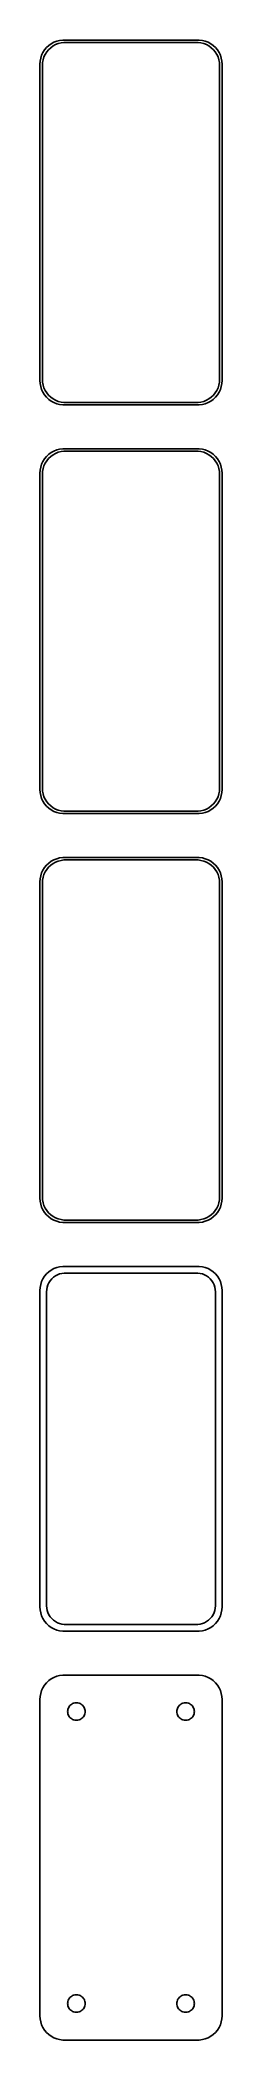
# Model space of a CAD drawing. Header units: metres. Extents: x -19 to 19, y 299 to 709.
import ezdxf

# ---------------------------------------------------------------- set-up
doc = ezdxf.new("R2010")
doc.units = ezdxf.units.M

msp = doc.modelspace()

# ---------------------------------------------------------------- linework, layer by layer
for p, q in [((-18.1315, 706.909), (-18.3989, 706.341)), ((-17.7951, 707.439), (-18.1315, 706.909)), ((-17.3948, 707.923), (-17.7951, 707.439)), ((-17.6624, 706.538), (-17.3428, 707.042)), ((-16.9371, 708.353), (-17.3948, 707.923)), ((-17.3428, 707.042), (-16.9626, 707.502)), ((-16.9626, 707.502), (-16.5278, 707.91)), ((-16.4291, 708.722), (-16.9371, 708.353)), ((-16.5278, 707.91), (-16.0452, 708.261)), ((-15.8789, 709.024), (-16.4291, 708.722)), ((-16.0452, 708.261), (-15.5224, 708.548)), ((-15.2951, 709.255), (-15.8789, 709.024)), ((-15.5224, 708.548), (-14.9678, 708.768)), ((-14.6869, 709.411), (-15.2951, 709.255)), ((-14.9678, 708.768), (-14.3901, 708.916)), ((-14.0639, 709.49), (-14.6869, 709.411)), ((-14.3901, 708.916), (-13.7982, 708.991)), ((14.0639, 709.49), (-14.0639, 709.49)), ((-13.7982, 708.991), (13.7982, 708.991)), ((13.7982, 708.991), (14.3901, 708.916)), ((14.6869, 709.411), (14.0639, 709.49)), ((14.3901, 708.916), (14.9678, 708.768)), ((15.2951, 709.255), (14.6869, 709.411)), ((14.9678, 708.768), (15.5224, 708.548)), ((15.8789, 709.024), (15.2951, 709.255)), ((15.5224, 708.548), (16.0452, 708.261)), ((16.4291, 708.722), (15.8789, 709.024)), ((16.0452, 708.261), (16.5278, 707.91)), ((16.9371, 708.353), (16.4291, 708.722)), ((16.5278, 707.91), (16.9626, 707.502)), ((17.3948, 707.923), (16.9371, 708.353)), ((16.9626, 707.502), (17.3428, 707.042)), ((17.3428, 707.042), (17.6624, 706.538)), ((17.7951, 707.439), (17.3948, 707.923)), ((18.1315, 706.909), (17.7951, 707.439)), ((18.3989, 706.341), (18.1315, 706.909)), ((-18.7106, 705.127), (-18.75, 704.5)), ((-18.75, 704.5), (-18.75, 639.5)), ((-18.5929, 705.743), (-18.7106, 705.127)), ((-18.3989, 706.341), (-18.5929, 705.743)), ((-18.25, 704.25), (-18.2125, 704.845)), ((-18.25, 639.75), (-18.25, 704.25)), ((-18.2125, 704.845), (-18.1008, 705.431)), ((-18.1008, 705.431), (-17.9164, 705.999)), ((-17.9164, 705.999), (-17.6624, 706.538)), ((17.6624, 706.538), (17.9164, 705.999)), ((17.9164, 705.999), (18.1008, 705.431)), ((18.1008, 705.431), (18.2125, 704.845)), ((18.2125, 704.845), (18.25, 704.25)), ((18.25, 704.25), (18.25, 639.75)), ((18.5929, 705.743), (18.3989, 706.341)), ((18.7106, 705.127), (18.5929, 705.743)), ((18.75, 704.5), (18.7106, 705.127)), ((18.75, 639.5), (18.75, 704.5)), ((-18.75, 639.5), (-18.7106, 638.873)), ((-18.7106, 638.873), (-18.5929, 638.257)), ((-18.5929, 638.257), (-18.3989, 637.659)), ((-18.3989, 637.659), (-18.1315, 637.091)), ((-18.2125, 639.155), (-18.25, 639.75)), ((-18.1008, 638.569), (-18.2125, 639.155)), ((-18.1315, 637.091), (-17.7951, 636.561)), ((-17.9164, 638.001), (-18.1008, 638.569)), ((-17.6624, 637.462), (-17.9164, 638.001)), ((-17.3428, 636.958), (-17.6624, 637.462)), ((17.6624, 637.462), (17.3428, 636.958)), ((17.9164, 638.001), (17.6624, 637.462)), ((17.7951, 636.561), (18.1315, 637.091)), ((18.1008, 638.569), (17.9164, 638.001)), ((18.2125, 639.155), (18.1008, 638.569)), ((18.1315, 637.091), (18.3989, 637.659)), ((18.25, 639.75), (18.2125, 639.155)), ((18.3989, 637.659), (18.5929, 638.257)), ((18.5929, 638.257), (18.7106, 638.873)), ((18.7106, 638.873), (18.75, 639.5)), ((-17.7951, 636.561), (-17.3948, 636.077)), ((-17.3948, 636.077), (-16.9371, 635.647)), ((-16.9626, 636.498), (-17.3428, 636.958)), ((-16.5278, 636.09), (-16.9626, 636.498)), ((-16.9371, 635.647), (-16.4291, 635.278)), ((-16.0452, 635.739), (-16.5278, 636.09)), ((-16.4291, 635.278), (-15.8789, 634.976)), ((-15.5224, 635.452), (-16.0452, 635.739)), ((-15.8789, 634.976), (-15.2951, 634.745)), ((-14.9678, 635.232), (-15.5224, 635.452)), ((-15.2951, 634.745), (-14.6869, 634.589)), ((-14.3901, 635.084), (-14.9678, 635.232)), ((-14.6869, 634.589), (-14.0639, 634.51)), ((-13.7982, 635.009), (-14.3901, 635.084)), ((-14.0639, 634.51), (14.0639, 634.51)), ((13.7982, 635.009), (-13.7982, 635.009)), ((14.3901, 635.084), (13.7982, 635.009)), ((14.0639, 634.51), (14.6869, 634.589)), ((14.9678, 635.232), (14.3901, 635.084)), ((14.6869, 634.589), (15.2951, 634.745)), ((15.5224, 635.452), (14.9678, 635.232)), ((15.2951, 634.745), (15.8789, 634.976)), ((16.0452, 635.739), (15.5224, 635.452)), ((15.8789, 634.976), (16.4291, 635.278)), ((16.5278, 636.09), (16.0452, 635.739)), ((16.4291, 635.278), (16.9371, 635.647)), ((16.9626, 636.498), (16.5278, 636.09)), ((16.9371, 635.647), (17.3948, 636.077)), ((17.3428, 636.958), (16.9626, 636.498)), ((17.3948, 636.077), (17.7951, 636.561)), ((-16.4291, 624.722), (-16.9371, 624.353)), ((-15.8789, 625.024), (-16.4291, 624.722)), ((-15.2951, 625.255), (-15.8789, 625.024)), ((-15.5224, 624.548), (-14.9678, 624.768)), ((-14.6869, 625.411), (-15.2951, 625.255)), ((-14.9678, 624.768), (-14.3901, 624.916)), ((-14.0639, 625.49), (-14.6869, 625.411)), ((-14.3901, 624.916), (-13.7982, 624.991)), ((14.0639, 625.49), (-14.0639, 625.49)), ((-13.7982, 624.991), (13.7982, 624.991)), ((13.7982, 624.991), (14.3901, 624.916)), ((14.6869, 625.411), (14.0639, 625.49)), ((14.3901, 624.916), (14.9678, 624.768)), ((15.2951, 625.255), (14.6869, 625.411)), ((14.9678, 624.768), (15.5224, 624.548)), ((15.8789, 625.024), (15.2951, 625.255)), ((16.4291, 624.722), (15.8789, 625.024)), ((16.9371, 624.353), (16.4291, 624.722)), ((-18.7106, 621.127), (-18.75, 620.5)), ((-18.5929, 621.743), (-18.7106, 621.127)), ((-18.3989, 622.341), (-18.5929, 621.743)), ((-18.1315, 622.909), (-18.3989, 622.341)), ((-18.25, 620.25), (-18.2125, 620.845)), ((-18.2125, 620.845), (-18.1008, 621.431)), ((-17.7951, 623.439), (-18.1315, 622.909)), ((-18.1008, 621.431), (-17.9164, 621.999)), ((-17.9164, 621.999), (-17.6624, 622.538)), ((-17.3948, 623.923), (-17.7951, 623.439)), ((-17.6624, 622.538), (-17.3428, 623.042)), ((-16.9371, 624.353), (-17.3948, 623.923)), ((-17.3428, 623.042), (-16.9626, 623.502)), ((-16.9626, 623.502), (-16.5278, 623.91)), ((-16.5278, 623.91), (-16.0452, 624.261)), ((-16.0452, 624.261), (-15.5224, 624.548)), ((15.5224, 624.548), (16.0452, 624.261)), ((16.0452, 624.261), (16.5278, 623.91)), ((16.5278, 623.91), (16.9626, 623.502)), ((17.3948, 623.923), (16.9371, 624.353)), ((16.9626, 623.502), (17.3428, 623.042)), ((17.3428, 623.042), (17.6624, 622.538)), ((17.7951, 623.439), (17.3948, 623.923)), ((17.6624, 622.538), (17.9164, 621.999)), ((18.1315, 622.909), (17.7951, 623.439)), ((17.9164, 621.999), (18.1008, 621.431)), ((18.1008, 621.431), (18.2125, 620.845)), ((18.3989, 622.341), (18.1315, 622.909)), ((18.2125, 620.845), (18.25, 620.25)), ((18.5929, 621.743), (18.3989, 622.341)), ((18.7106, 621.127), (18.5929, 621.743)), ((18.75, 620.5), (18.7106, 621.127)), ((-18.75, 620.5), (-18.75, 555.5)), ((-18.25, 555.75), (-18.25, 620.25)), ((18.25, 620.25), (18.25, 555.75)), ((18.75, 555.5), (18.75, 620.5)), ((-18.75, 555.5), (-18.7106, 554.873)), ((-18.7106, 554.873), (-18.5929, 554.257)), ((-18.2125, 555.155), (-18.25, 555.75)), ((-18.1008, 554.569), (-18.2125, 555.155)), ((18.2125, 555.155), (18.1008, 554.569)), ((18.25, 555.75), (18.2125, 555.155)), ((18.5929, 554.257), (18.7106, 554.873)), ((18.7106, 554.873), (18.75, 555.5)), ((-18.5929, 554.257), (-18.3989, 553.659)), ((-18.3989, 553.659), (-18.1315, 553.091)), ((-18.1315, 553.091), (-17.7951, 552.561)), ((-17.9164, 554.001), (-18.1008, 554.569)), ((-17.6624, 553.462), (-17.9164, 554.001)), ((-17.7951, 552.561), (-17.3948, 552.077)), ((-17.3428, 552.958), (-17.6624, 553.462)), ((-17.3948, 552.077), (-16.9371, 551.647)), ((-16.9626, 552.498), (-17.3428, 552.958)), ((-16.5278, 552.09), (-16.9626, 552.498)), ((-16.9371, 551.647), (-16.4291, 551.278)), ((-16.0452, 551.739), (-16.5278, 552.09)), ((-16.4291, 551.278), (-15.8789, 550.976)), ((-15.5224, 551.452), (-16.0452, 551.739)), ((-15.8789, 550.976), (-15.2951, 550.745)), ((-14.9678, 551.232), (-15.5224, 551.452)), ((-15.2951, 550.745), (-14.6869, 550.589)), ((-14.3901, 551.084), (-14.9678, 551.232)), ((-13.7982, 551.009), (-14.3901, 551.084)), ((13.7982, 551.009), (-13.7982, 551.009)), ((14.3901, 551.084), (13.7982, 551.009)), ((14.9678, 551.232), (14.3901, 551.084)), ((14.6869, 550.589), (15.2951, 550.745)), ((15.5224, 551.452), (14.9678, 551.232)), ((15.2951, 550.745), (15.8789, 550.976)), ((16.0452, 551.739), (15.5224, 551.452)), ((15.8789, 550.976), (16.4291, 551.278)), ((16.5278, 552.09), (16.0452, 551.739)), ((16.4291, 551.278), (16.9371, 551.647)), ((16.9626, 552.498), (16.5278, 552.09)), ((16.9371, 551.647), (17.3948, 552.077)), ((17.3428, 552.958), (16.9626, 552.498)), ((17.6624, 553.462), (17.3428, 552.958)), ((17.3948, 552.077), (17.7951, 552.561)), ((17.9164, 554.001), (17.6624, 553.462)), ((17.7951, 552.561), (18.1315, 553.091)), ((18.1008, 554.569), (17.9164, 554.001)), ((18.1315, 553.091), (18.3989, 553.659)), ((18.3989, 553.659), (18.5929, 554.257)), ((-14.6869, 550.589), (-14.0639, 550.51)), ((-14.0639, 550.51), (14.0639, 550.51)), ((14.0639, 550.51), (14.6869, 550.589)), ((-18.1315, 538.909), (-18.3989, 538.341)), ((-17.7951, 539.439), (-18.1315, 538.909)), ((-17.9164, 537.999), (-17.6624, 538.538)), ((-17.3948, 539.923), (-17.7951, 539.439)), ((-17.6624, 538.538), (-17.3428, 539.042)), ((-16.9371, 540.353), (-17.3948, 539.923)), ((-17.3428, 539.042), (-16.9626, 539.502)), ((-16.9626, 539.502), (-16.5278, 539.91)), ((-16.4291, 540.722), (-16.9371, 540.353)), ((-16.5278, 539.91), (-16.0452, 540.261)), ((-15.8789, 541.024), (-16.4291, 540.722)), ((-16.0452, 540.261), (-15.5224, 540.548)), ((-15.2951, 541.255), (-15.8789, 541.024)), ((-15.5224, 540.548), (-14.9678, 540.768)), ((-14.6869, 541.411), (-15.2951, 541.255)), ((-14.9678, 540.768), (-14.3901, 540.916)), ((-14.0639, 541.49), (-14.6869, 541.411)), ((-14.3901, 540.916), (-13.7982, 540.991)), ((14.0639, 541.49), (-14.0639, 541.49)), ((-13.7982, 540.991), (13.7982, 540.991)), ((13.7982, 540.991), (14.3901, 540.916)), ((14.6869, 541.411), (14.0639, 541.49)), ((14.3901, 540.916), (14.9678, 540.768)), ((15.2951, 541.255), (14.6869, 541.411)), ((14.9678, 540.768), (15.5224, 540.548)), ((15.8789, 541.024), (15.2951, 541.255)), ((15.5224, 540.548), (16.0452, 540.261)), ((16.4291, 540.722), (15.8789, 541.024)), ((16.0452, 540.261), (16.5278, 539.91)), ((16.9371, 540.353), (16.4291, 540.722)), ((16.5278, 539.91), (16.9626, 539.502)), ((17.3948, 539.923), (16.9371, 540.353)), ((16.9626, 539.502), (17.3428, 539.042)), ((17.3428, 539.042), (17.6624, 538.538)), ((17.7951, 539.439), (17.3948, 539.923)), ((17.6624, 538.538), (17.9164, 537.999)), ((18.1315, 538.909), (17.7951, 539.439)), ((18.3989, 538.341), (18.1315, 538.909)), ((-18.7106, 537.127), (-18.75, 536.5)), ((-18.75, 536.5), (-18.75, 471.5)), ((-18.5929, 537.743), (-18.7106, 537.127)), ((-18.3989, 538.341), (-18.5929, 537.743)), ((-18.25, 536.25), (-18.2125, 536.845)), ((-18.25, 471.75), (-18.25, 536.25)), ((-18.2125, 536.845), (-18.1008, 537.431)), ((-18.1008, 537.431), (-17.9164, 537.999)), ((17.9164, 537.999), (18.1008, 537.431)), ((18.1008, 537.431), (18.2125, 536.845)), ((18.2125, 536.845), (18.25, 536.25)), ((18.25, 536.25), (18.25, 471.75)), ((18.5929, 537.743), (18.3989, 538.341)), ((18.7106, 537.127), (18.5929, 537.743)), ((18.75, 536.5), (18.7106, 537.127)), ((18.75, 471.5), (18.75, 536.5)), ((-18.75, 471.5), (-18.7106, 470.873)), ((-18.7106, 470.873), (-18.5929, 470.257)), ((-18.5929, 470.257), (-18.3989, 469.659)), ((-18.3989, 469.659), (-18.1315, 469.091)), ((-18.2125, 471.155), (-18.25, 471.75)), ((-18.1008, 470.569), (-18.2125, 471.155)), ((-18.1315, 469.091), (-17.7951, 468.561)), ((-17.9164, 470.001), (-18.1008, 470.569)), ((-17.6624, 469.462), (-17.9164, 470.001)), ((-17.7951, 468.561), (-17.3948, 468.077)), ((-17.3428, 468.958), (-17.6624, 469.462)), ((-16.9626, 468.498), (-17.3428, 468.958)), ((17.3428, 468.958), (16.9626, 468.498)), ((17.6624, 469.462), (17.3428, 468.958)), ((17.3948, 468.077), (17.7951, 468.561)), ((17.9164, 470.001), (17.6624, 469.462)), ((17.7951, 468.561), (18.1315, 469.091)), ((18.1008, 470.569), (17.9164, 470.001)), ((18.2125, 471.155), (18.1008, 470.569)), ((18.1315, 469.091), (18.3989, 469.659)), ((18.25, 471.75), (18.2125, 471.155)), ((18.3989, 469.659), (18.5929, 470.257)), ((18.5929, 470.257), (18.7106, 470.873)), ((18.7106, 470.873), (18.75, 471.5)), ((-17.3948, 468.077), (-16.9371, 467.647)), ((-16.5278, 468.09), (-16.9626, 468.498)), ((-16.9371, 467.647), (-16.4291, 467.278)), ((-16.0452, 467.739), (-16.5278, 468.09)), ((-16.4291, 467.278), (-15.8789, 466.976)), ((-15.5224, 467.452), (-16.0452, 467.739)), ((-15.8789, 466.976), (-15.2951, 466.745)), ((-14.9678, 467.232), (-15.5224, 467.452)), ((-15.2951, 466.745), (-14.6869, 466.589)), ((-14.3901, 467.084), (-14.9678, 467.232)), ((-14.6869, 466.589), (-14.0639, 466.51)), ((-13.7982, 467.009), (-14.3901, 467.084)), ((-14.0639, 466.51), (14.0639, 466.51)), ((13.7982, 467.009), (-13.7982, 467.009)), ((14.3901, 467.084), (13.7982, 467.009)), ((14.0639, 466.51), (14.6869, 466.589)), ((14.9678, 467.232), (14.3901, 467.084)), ((14.6869, 466.589), (15.2951, 466.745)), ((15.5224, 467.452), (14.9678, 467.232)), ((15.2951, 466.745), (15.8789, 466.976)), ((16.0452, 467.739), (15.5224, 467.452)), ((15.8789, 466.976), (16.4291, 467.278)), ((16.5278, 468.09), (16.0452, 467.739)), ((16.4291, 467.278), (16.9371, 467.647)), ((16.9626, 468.498), (16.5278, 468.09)), ((16.9371, 467.647), (17.3948, 468.077)), ((-16.9371, 456.353), (-17.3948, 455.923)), ((-16.4291, 456.722), (-16.9371, 456.353)), ((-15.8789, 457.024), (-16.4291, 456.722)), ((-15.2951, 457.255), (-15.8789, 457.024)), ((-14.6869, 457.411), (-15.2951, 457.255)), ((-14.0639, 457.49), (-14.6869, 457.411)), ((14.0639, 457.49), (-14.0639, 457.49)), ((14.6869, 457.411), (14.0639, 457.49)), ((15.2951, 457.255), (14.6869, 457.411)), ((15.8789, 457.024), (15.2951, 457.255)), ((16.4291, 456.722), (15.8789, 457.024)), ((16.9371, 456.353), (16.4291, 456.722)), ((17.3948, 455.923), (16.9371, 456.353)), ((-18.7106, 453.127), (-18.75, 452.5)), ((-18.75, 452.5), (-18.75, 387.5)), ((-18.5929, 453.743), (-18.7106, 453.127)), ((-18.3989, 454.341), (-18.5929, 453.743)), ((-18.1315, 454.909), (-18.3989, 454.341)), ((-17.7951, 455.439), (-18.1315, 454.909)), ((-17.3948, 455.923), (-17.7951, 455.439)), ((-17.3695, 452.25), (-17.339, 452.735)), ((-17.3695, 387.75), (-17.3695, 452.25)), ((-17.339, 452.735), (-17.2479, 453.212)), ((-17.2479, 453.212), (-17.0977, 453.674)), ((-17.0977, 453.674), (-16.8908, 454.114)), ((-16.8908, 454.114), (-16.6305, 454.524)), ((-16.6305, 454.524), (-16.3207, 454.899)), ((-16.3207, 454.899), (-15.9665, 455.231)), ((-15.9665, 455.231), (-15.5734, 455.517)), ((-15.5734, 455.517), (-15.1475, 455.751)), ((-15.1475, 455.751), (-14.6957, 455.93)), ((-14.6957, 455.93), (-14.2251, 456.051)), ((-14.2251, 456.051), (-13.743, 456.112)), ((-13.743, 456.112), (13.743, 456.112)), ((13.743, 456.112), (14.2251, 456.051)), ((14.2251, 456.051), (14.6957, 455.93)), ((14.6957, 455.93), (15.1475, 455.751)), ((15.1475, 455.751), (15.5734, 455.517)), ((15.5734, 455.517), (15.9665, 455.231)), ((15.9665, 455.231), (16.3207, 454.899)), ((16.3207, 454.899), (16.6305, 454.524)), ((16.6305, 454.524), (16.8908, 454.114)), ((16.8908, 454.114), (17.0977, 453.674)), ((17.0977, 453.674), (17.2479, 453.212)), ((17.2479, 453.212), (17.339, 452.735)), ((17.339, 452.735), (17.3695, 452.25)), ((17.3695, 452.25), (17.3695, 387.75)), ((17.7951, 455.439), (17.3948, 455.923)), ((18.1315, 454.909), (17.7951, 455.439)), ((18.3989, 454.341), (18.1315, 454.909)), ((18.5929, 453.743), (18.3989, 454.341)), ((18.7106, 453.127), (18.5929, 453.743)), ((18.75, 452.5), (18.7106, 453.127)), ((18.75, 387.5), (18.75, 452.5)), ((-18.75, 387.5), (-18.7106, 386.873)), ((-18.7106, 386.873), (-18.5929, 386.257)), ((-17.339, 387.265), (-17.3695, 387.75)), ((-17.2479, 386.788), (-17.339, 387.265)), ((-17.0977, 386.326), (-17.2479, 386.788)), ((-16.8908, 385.886), (-17.0977, 386.326)), ((17.0977, 386.326), (16.8908, 385.886)), ((17.2479, 386.788), (17.0977, 386.326)), ((17.339, 387.265), (17.2479, 386.788)), ((17.3695, 387.75), (17.339, 387.265)), ((18.5929, 386.257), (18.7106, 386.873)), ((18.7106, 386.873), (18.75, 387.5)), ((-18.5929, 386.257), (-18.3989, 385.659)), ((-18.3989, 385.659), (-18.1315, 385.091)), ((-18.1315, 385.091), (-17.7951, 384.561)), ((-17.7951, 384.561), (-17.3948, 384.077)), ((-17.3948, 384.077), (-16.9371, 383.647)), ((-16.9371, 383.647), (-16.4291, 383.278)), ((-16.6305, 385.476), (-16.8908, 385.886)), ((-16.3207, 385.101), (-16.6305, 385.476)), ((-16.4291, 383.278), (-15.8789, 382.976)), ((-15.9665, 384.769), (-16.3207, 385.101)), ((-15.5734, 384.483), (-15.9665, 384.769)), ((-15.8789, 382.976), (-15.2951, 382.745)), ((-15.1475, 384.249), (-15.5734, 384.483)), ((-15.2951, 382.745), (-14.6869, 382.589)), ((-14.6957, 384.07), (-15.1475, 384.249)), ((-14.2251, 383.949), (-14.6957, 384.07)), ((-14.6869, 382.589), (-14.0639, 382.51)), ((-13.743, 383.888), (-14.2251, 383.949)), ((-14.0639, 382.51), (14.0639, 382.51)), ((13.743, 383.888), (-13.743, 383.888)), ((14.2251, 383.949), (13.743, 383.888)), ((14.0639, 382.51), (14.6869, 382.589)), ((14.6957, 384.07), (14.2251, 383.949)), ((14.6869, 382.589), (15.2951, 382.745)), ((15.1475, 384.249), (14.6957, 384.07)), ((15.5734, 384.483), (15.1475, 384.249)), ((15.2951, 382.745), (15.8789, 382.976)), ((15.9665, 384.769), (15.5734, 384.483)), ((15.8789, 382.976), (16.4291, 383.278)), ((16.3207, 385.101), (15.9665, 384.769)), ((16.6305, 385.476), (16.3207, 385.101)), ((16.4291, 383.278), (16.9371, 383.647)), ((16.8908, 385.886), (16.6305, 385.476)), ((16.9371, 383.647), (17.3948, 384.077)), ((17.3948, 384.077), (17.7951, 384.561)), ((17.7951, 384.561), (18.1315, 385.091)), ((18.1315, 385.091), (18.3989, 385.659)), ((18.3989, 385.659), (18.5929, 386.257)), ((-18.3989, 370.341), (-18.5929, 369.743)), ((-18.1315, 370.909), (-18.3989, 370.341)), ((-17.7951, 371.439), (-18.1315, 370.909)), ((-17.3948, 371.923), (-17.7951, 371.439)), ((-16.9371, 372.353), (-17.3948, 371.923)), ((-16.4291, 372.722), (-16.9371, 372.353)), ((-15.8789, 373.024), (-16.4291, 372.722)), ((-15.2951, 373.255), (-15.8789, 373.024)), ((-14.6869, 373.411), (-15.2951, 373.255)), ((-14.0639, 373.49), (-14.6869, 373.411)), ((14.0639, 373.49), (-14.0639, 373.49)), ((14.6869, 373.411), (14.0639, 373.49)), ((15.2951, 373.255), (14.6869, 373.411)), ((15.8789, 373.024), (15.2951, 373.255)), ((16.4291, 372.722), (15.8789, 373.024)), ((16.9371, 372.353), (16.4291, 372.722)), ((17.3948, 371.923), (16.9371, 372.353)), ((17.7951, 371.439), (17.3948, 371.923)), ((18.1315, 370.909), (17.7951, 371.439)), ((18.3989, 370.341), (18.1315, 370.909)), ((18.5929, 369.743), (18.3989, 370.341)), ((-18.7106, 369.127), (-18.75, 368.5)), ((-18.75, 368.5), (-18.75, 303.5)), ((-18.5929, 369.743), (-18.7106, 369.127)), ((-13.05, 366), (-13.0358, 366.226)), ((-13.0358, 365.774), (-13.05, 366)), ((-13.0358, 366.226), (-12.9934, 366.448)), ((-12.9934, 365.552), (-13.0358, 365.774)), ((-12.9934, 366.448), (-12.9236, 366.663)), ((-12.9236, 366.663), (-12.8273, 366.867)), ((-12.8273, 366.867), (-12.7062, 367.058)), ((-12.7062, 367.058), (-12.5621, 367.232)), ((-12.5621, 367.232), (-12.3974, 367.387)), ((-12.3974, 367.387), (-12.2145, 367.52)), ((-12.2145, 367.52), (-12.0164, 367.629)), ((-12.0164, 367.629), (-11.8062, 367.712)), ((-11.8062, 367.712), (-11.5873, 367.768)), ((-11.5873, 367.768), (-11.363, 367.796)), ((-11.363, 367.796), (-11.137, 367.796)), ((-11.137, 367.796), (-10.9127, 367.768)), ((-10.9127, 367.768), (-10.6938, 367.712)), ((-10.6938, 367.712), (-10.4836, 367.629)), ((-10.4836, 367.629), (-10.2855, 367.52)), ((-10.2855, 367.52), (-10.1026, 367.387)), ((-10.1026, 367.387), (-9.93785, 367.232)), ((-9.93785, 367.232), (-9.79376, 367.058)), ((-9.79376, 367.058), (-9.67264, 366.867)), ((-9.67264, 366.867), (-9.5764, 366.663)), ((-9.5764, 366.663), (-9.50655, 366.448)), ((-9.50655, 366.448), (-9.46419, 366.226)), ((-9.46419, 365.774), (-9.50655, 365.552)), ((-9.46419, 366.226), (-9.45, 366)), ((-9.45, 366), (-9.46419, 365.774)), ((9.45, 366), (9.46419, 366.226)), ((9.46419, 365.774), (9.45, 366)), ((9.46419, 366.226), (9.50655, 366.448)), ((9.50655, 365.552), (9.46419, 365.774)), ((9.50655, 366.448), (9.5764, 366.663)), ((9.5764, 366.663), (9.67264, 366.867)), ((9.67264, 366.867), (9.79376, 367.058)), ((9.79376, 367.058), (9.93785, 367.232)), ((9.93785, 367.232), (10.1026, 367.387)), ((10.1026, 367.387), (10.2855, 367.52)), ((10.2855, 367.52), (10.4836, 367.629)), ((10.4836, 367.629), (10.6938, 367.712)), ((10.6938, 367.712), (10.9127, 367.768)), ((10.9127, 367.768), (11.137, 367.796)), ((11.137, 367.796), (11.363, 367.796)), ((11.363, 367.796), (11.5873, 367.768)), ((11.5873, 367.768), (11.8062, 367.712)), ((11.8062, 367.712), (12.0164, 367.629)), ((12.0164, 367.629), (12.2145, 367.52)), ((12.2145, 367.52), (12.3974, 367.387)), ((12.3974, 367.387), (12.5621, 367.232)), ((12.5621, 367.232), (12.7062, 367.058)), ((12.7062, 367.058), (12.8273, 366.867)), ((12.8273, 366.867), (12.9236, 366.663)), ((12.9236, 366.663), (12.9934, 366.448)), ((12.9934, 366.448), (13.0358, 366.226)), ((13.0358, 365.774), (12.9934, 365.552)), ((13.0358, 366.226), (13.05, 366)), ((13.05, 366), (13.0358, 365.774)), ((18.7106, 369.127), (18.5929, 369.743)), ((18.75, 368.5), (18.7106, 369.127)), ((18.75, 303.5), (18.75, 368.5)), ((-12.9236, 365.337), (-12.9934, 365.552)), ((-12.8273, 365.133), (-12.9236, 365.337)), ((-12.7062, 364.942), (-12.8273, 365.133)), ((-12.5621, 364.768), (-12.7062, 364.942)), ((-12.3974, 364.613), (-12.5621, 364.768)), ((-12.2145, 364.48), (-12.3974, 364.613)), ((-12.0164, 364.371), (-12.2145, 364.48)), ((-11.8062, 364.288), (-12.0164, 364.371)), ((-11.5873, 364.232), (-11.8062, 364.288)), ((-11.363, 364.204), (-11.5873, 364.232)), ((-11.137, 364.204), (-11.363, 364.204)), ((-10.9127, 364.232), (-11.137, 364.204)), ((-10.6938, 364.288), (-10.9127, 364.232)), ((-10.4836, 364.371), (-10.6938, 364.288)), ((-10.2855, 364.48), (-10.4836, 364.371)), ((-10.1026, 364.613), (-10.2855, 364.48)), ((-9.93785, 364.768), (-10.1026, 364.613)), ((-9.79376, 364.942), (-9.93785, 364.768)), ((-9.67264, 365.133), (-9.79376, 364.942)), ((-9.5764, 365.337), (-9.67264, 365.133)), ((-9.50655, 365.552), (-9.5764, 365.337)), ((9.5764, 365.337), (9.50655, 365.552)), ((9.67264, 365.133), (9.5764, 365.337)), ((9.79376, 364.942), (9.67264, 365.133)), ((9.93785, 364.768), (9.79376, 364.942)), ((10.1026, 364.613), (9.93785, 364.768)), ((10.2855, 364.48), (10.1026, 364.613)), ((10.4836, 364.371), (10.2855, 364.48)), ((10.6938, 364.288), (10.4836, 364.371)), ((10.9127, 364.232), (10.6938, 364.288)), ((11.137, 364.204), (10.9127, 364.232)), ((11.363, 364.204), (11.137, 364.204)), ((11.5873, 364.232), (11.363, 364.204)), ((11.8062, 364.288), (11.5873, 364.232)), ((12.0164, 364.371), (11.8062, 364.288)), ((12.2145, 364.48), (12.0164, 364.371)), ((12.3974, 364.613), (12.2145, 364.48)), ((12.5621, 364.768), (12.3974, 364.613)), ((12.7062, 364.942), (12.5621, 364.768)), ((12.8273, 365.133), (12.7062, 364.942)), ((12.9236, 365.337), (12.8273, 365.133)), ((12.9934, 365.552), (12.9236, 365.337)), ((-13.05, 306), (-13.0358, 306.226)), ((-13.0358, 305.774), (-13.05, 306)), ((-13.0358, 306.226), (-12.9934, 306.448)), ((-12.9934, 305.552), (-13.0358, 305.774)), ((-12.9934, 306.448), (-12.9236, 306.663)), ((-12.9236, 305.337), (-12.9934, 305.552)), ((-12.9236, 306.663), (-12.8273, 306.867)), ((-12.8273, 305.133), (-12.9236, 305.337)), ((-12.8273, 306.867), (-12.7062, 307.058)), ((-12.7062, 304.942), (-12.8273, 305.133)), ((-12.7062, 307.058), (-12.5621, 307.232)), ((-12.5621, 304.768), (-12.7062, 304.942)), ((-12.5621, 307.232), (-12.3974, 307.387)), ((-12.3974, 304.613), (-12.5621, 304.768)), ((-12.3974, 307.387), (-12.2145, 307.52)), ((-12.2145, 304.48), (-12.3974, 304.613)), ((-12.2145, 307.52), (-12.0164, 307.629)), ((-12.0164, 304.371), (-12.2145, 304.48)), ((-12.0164, 307.629), (-11.8062, 307.712)), ((-11.8062, 304.288), (-12.0164, 304.371)), ((-11.8062, 307.712), (-11.5873, 307.768)), ((-11.5873, 304.232), (-11.8062, 304.288)), ((-11.5873, 307.768), (-11.363, 307.796)), ((-11.363, 304.204), (-11.5873, 304.232)), ((-11.363, 307.796), (-11.137, 307.796)), ((-11.137, 304.204), (-11.363, 304.204)), ((-11.137, 307.796), (-10.9127, 307.768)), ((-10.9127, 304.232), (-11.137, 304.204)), ((-10.9127, 307.768), (-10.6938, 307.712)), ((-10.6938, 304.288), (-10.9127, 304.232)), ((-10.6938, 307.712), (-10.4836, 307.629)), ((-10.4836, 304.371), (-10.6938, 304.288)), ((-10.4836, 307.629), (-10.2855, 307.52)), ((-10.2855, 304.48), (-10.4836, 304.371)), ((-10.2855, 307.52), (-10.1026, 307.387)), ((-10.1026, 304.613), (-10.2855, 304.48)), ((-10.1026, 307.387), (-9.93785, 307.232)), ((-9.93785, 304.768), (-10.1026, 304.613)), ((-9.93785, 307.232), (-9.79376, 307.058)), ((-9.79376, 304.942), (-9.93785, 304.768)), ((-9.79376, 307.058), (-9.67264, 306.867)), ((-9.67264, 305.133), (-9.79376, 304.942)), ((-9.67264, 306.867), (-9.5764, 306.663)), ((-9.5764, 305.337), (-9.67264, 305.133)), ((-9.5764, 306.663), (-9.50655, 306.448)), ((-9.50655, 305.552), (-9.5764, 305.337)), ((-9.50655, 306.448), (-9.46419, 306.226)), ((-9.46419, 305.774), (-9.50655, 305.552)), ((-9.46419, 306.226), (-9.45, 306)), ((-9.45, 306), (-9.46419, 305.774)), ((9.45, 306), (9.46419, 306.226)), ((9.46419, 305.774), (9.45, 306)), ((9.46419, 306.226), (9.50655, 306.448)), ((9.50655, 305.552), (9.46419, 305.774)), ((9.50655, 306.448), (9.5764, 306.663)), ((9.5764, 305.337), (9.50655, 305.552)), ((9.5764, 306.663), (9.67264, 306.867)), ((9.67264, 305.133), (9.5764, 305.337)), ((9.67264, 306.867), (9.79376, 307.058)), ((9.79376, 304.942), (9.67264, 305.133)), ((9.79376, 307.058), (9.93785, 307.232)), ((9.93785, 304.768), (9.79376, 304.942)), ((9.93785, 307.232), (10.1026, 307.387)), ((10.1026, 304.613), (9.93785, 304.768)), ((10.1026, 307.387), (10.2855, 307.52)), ((10.2855, 304.48), (10.1026, 304.613)), ((10.2855, 307.52), (10.4836, 307.629)), ((10.4836, 304.371), (10.2855, 304.48)), ((10.4836, 307.629), (10.6938, 307.712)), ((10.6938, 304.288), (10.4836, 304.371)), ((10.6938, 307.712), (10.9127, 307.768)), ((10.9127, 304.232), (10.6938, 304.288)), ((10.9127, 307.768), (11.137, 307.796)), ((11.137, 304.204), (10.9127, 304.232)), ((11.137, 307.796), (11.363, 307.796)), ((11.363, 304.204), (11.137, 304.204)), ((11.363, 307.796), (11.5873, 307.768)), ((11.5873, 304.232), (11.363, 304.204)), ((11.5873, 307.768), (11.8062, 307.712)), ((11.8062, 304.288), (11.5873, 304.232)), ((11.8062, 307.712), (12.0164, 307.629)), ((12.0164, 304.371), (11.8062, 304.288)), ((12.0164, 307.629), (12.2145, 307.52)), ((12.2145, 304.48), (12.0164, 304.371)), ((12.2145, 307.52), (12.3974, 307.387)), ((12.3974, 304.613), (12.2145, 304.48)), ((12.3974, 307.387), (12.5621, 307.232)), ((12.5621, 304.768), (12.3974, 304.613)), ((12.5621, 307.232), (12.7062, 307.058)), ((12.7062, 304.942), (12.5621, 304.768)), ((12.7062, 307.058), (12.8273, 306.867)), ((12.8273, 305.133), (12.7062, 304.942)), ((12.8273, 306.867), (12.9236, 306.663)), ((12.9236, 305.337), (12.8273, 305.133)), ((12.9236, 306.663), (12.9934, 306.448)), ((12.9934, 305.552), (12.9236, 305.337)), ((12.9934, 306.448), (13.0358, 306.226)), ((13.0358, 305.774), (12.9934, 305.552)), ((13.0358, 306.226), (13.05, 306)), ((13.05, 306), (13.0358, 305.774)), ((-18.75, 303.5), (-18.7106, 302.873)), ((-18.7106, 302.873), (-18.5929, 302.257)), ((-18.5929, 302.257), (-18.3989, 301.659)), ((-18.3989, 301.659), (-18.1315, 301.091)), ((-18.1315, 301.091), (-17.7951, 300.561)), ((-17.7951, 300.561), (-17.3948, 300.077)), ((-17.3948, 300.077), (-16.9371, 299.647)), ((16.9371, 299.647), (17.3948, 300.077)), ((17.3948, 300.077), (17.7951, 300.561)), ((17.7951, 300.561), (18.1315, 301.091)), ((18.1315, 301.091), (18.3989, 301.659)), ((18.3989, 301.659), (18.5929, 302.257)), ((18.5929, 302.257), (18.7106, 302.873)), ((18.7106, 302.873), (18.75, 303.5)), ((-16.9371, 299.647), (-16.4291, 299.278)), ((-16.4291, 299.278), (-15.8789, 298.976)), ((-15.8789, 298.976), (-15.2951, 298.745)), ((-15.2951, 298.745), (-14.6869, 298.589)), ((-14.6869, 298.589), (-14.0639, 298.51)), ((-14.0639, 298.51), (14.0639, 298.51)), ((14.0639, 298.51), (14.6869, 298.589)), ((14.6869, 298.589), (15.2951, 298.745)), ((15.2951, 298.745), (15.8789, 298.976)), ((15.8789, 298.976), (16.4291, 299.278)), ((16.4291, 299.278), (16.9371, 299.647))]:
    msp.add_line(p, q)

doc.saveas('drawing.dxf')
